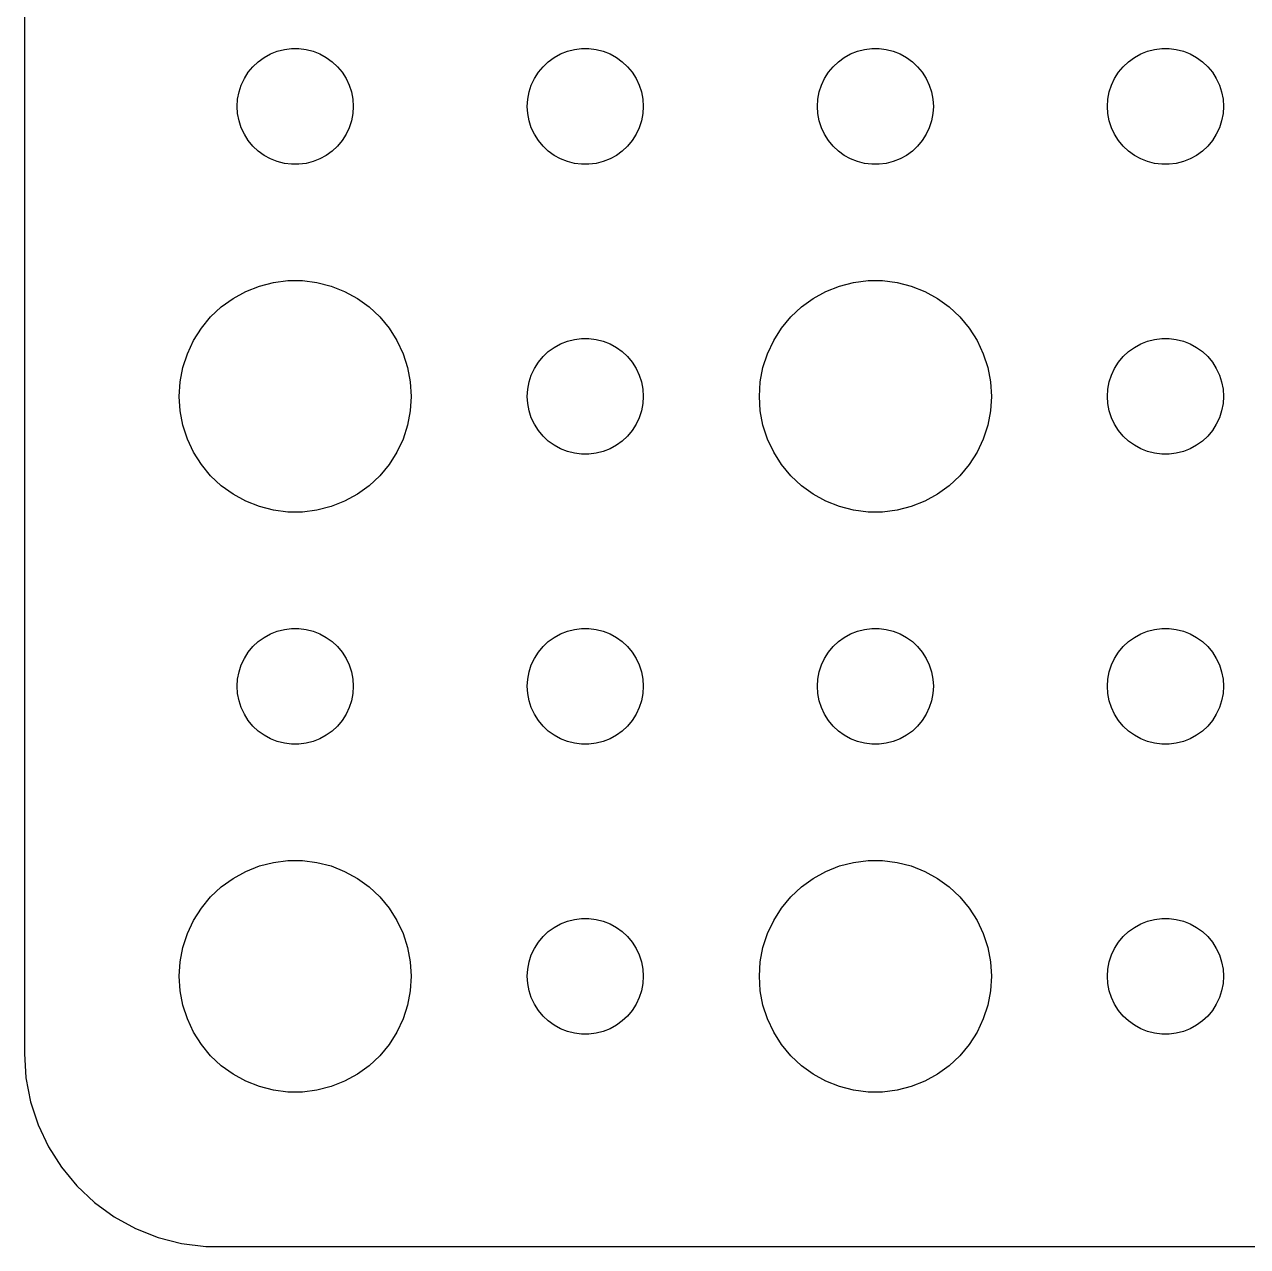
# Model space of a CAD drawing. Header units: metres. Extents: x -127 to 127, y -127 to 127.
# Drawn here: x -127 to -95.38, y -126.99 to -95.38 of the extents above; entities that cross this region are included whole.
import ezdxf

# ---------------------------------------------------------------- set-up
doc = ezdxf.new("R2010")
doc.units = ezdxf.units.M

msp = doc.modelspace()

# ---------------------------------------------------------------- linework, layer by layer
for p, q in [((-127, 122), (-127, -122)), ((-120.639, -96.1428), (-120.464, -96.0734)), ((-120.464, -96.0734), (-120.281, -96.0266)), ((-120.281, -96.0266), (-120.094, -96.003)), ((-120.094, -96.003), (-119.906, -96.003)), ((-119.906, -96.003), (-119.719, -96.0266)), ((-119.719, -96.0266), (-119.536, -96.0734)), ((-119.536, -96.0734), (-119.361, -96.1428)), ((-113.139, -96.1428), (-112.964, -96.0734)), ((-112.964, -96.0734), (-112.781, -96.0266)), ((-112.781, -96.0266), (-112.594, -96.003)), ((-112.594, -96.003), (-112.406, -96.003)), ((-112.406, -96.003), (-112.219, -96.0266)), ((-112.219, -96.0266), (-112.036, -96.0734)), ((-112.036, -96.0734), (-111.861, -96.1428)), ((-105.639, -96.1428), (-105.464, -96.0734)), ((-105.464, -96.0734), (-105.281, -96.0266)), ((-105.281, -96.0266), (-105.094, -96.003)), ((-105.094, -96.003), (-104.906, -96.003)), ((-104.906, -96.003), (-104.719, -96.0266)), ((-104.719, -96.0266), (-104.536, -96.0734)), ((-104.536, -96.0734), (-104.361, -96.1428)), ((-98.1387, -96.1428), (-97.9635, -96.0734)), ((-97.9635, -96.0734), (-97.7811, -96.0266)), ((-97.7811, -96.0266), (-97.5942, -96.003)), ((-97.5942, -96.003), (-97.4058, -96.003)), ((-97.4058, -96.003), (-97.2189, -96.0266)), ((-97.2189, -96.0266), (-97.0365, -96.0734)), ((-97.0365, -96.0734), (-96.8613, -96.1428)), ((-121.093, -96.4732), (-120.956, -96.3442)), ((-120.956, -96.3442), (-120.804, -96.2335)), ((-120.804, -96.2335), (-120.639, -96.1428)), ((-119.361, -96.1428), (-119.196, -96.2335)), ((-119.196, -96.2335), (-119.044, -96.3442)), ((-119.044, -96.3442), (-118.907, -96.4732)), ((-113.593, -96.4732), (-113.456, -96.3442)), ((-113.456, -96.3442), (-113.304, -96.2335)), ((-113.304, -96.2335), (-113.139, -96.1428)), ((-111.861, -96.1428), (-111.696, -96.2335)), ((-111.696, -96.2335), (-111.544, -96.3442)), ((-111.544, -96.3442), (-111.407, -96.4732)), ((-106.093, -96.4732), (-105.956, -96.3442)), ((-105.956, -96.3442), (-105.804, -96.2335)), ((-105.804, -96.2335), (-105.639, -96.1428)), ((-104.361, -96.1428), (-104.196, -96.2335)), ((-104.196, -96.2335), (-104.044, -96.3442)), ((-104.044, -96.3442), (-103.907, -96.4732)), ((-98.5934, -96.4732), (-98.4561, -96.3442)), ((-98.4561, -96.3442), (-98.3037, -96.2335)), ((-98.3037, -96.2335), (-98.1387, -96.1428)), ((-96.8613, -96.1428), (-96.6963, -96.2335)), ((-96.6963, -96.2335), (-96.5439, -96.3442)), ((-96.5439, -96.3442), (-96.4065, -96.4732)), ((-121.314, -96.7774), (-121.214, -96.6183)), ((-121.214, -96.6183), (-121.093, -96.4732)), ((-118.907, -96.4732), (-118.786, -96.6183)), ((-118.786, -96.6183), (-118.686, -96.7774)), ((-113.814, -96.7774), (-113.714, -96.6183)), ((-113.714, -96.6183), (-113.593, -96.4732)), ((-111.407, -96.4732), (-111.286, -96.6183)), ((-111.286, -96.6183), (-111.186, -96.7774)), ((-106.314, -96.7774), (-106.214, -96.6183)), ((-106.214, -96.6183), (-106.093, -96.4732)), ((-103.907, -96.4732), (-103.786, -96.6183)), ((-103.786, -96.6183), (-103.686, -96.7774)), ((-98.8145, -96.7774), (-98.7135, -96.6183)), ((-98.7135, -96.6183), (-98.5934, -96.4732)), ((-96.4065, -96.4732), (-96.2865, -96.6183)), ((-96.2865, -96.6183), (-96.1855, -96.7774)), ((-121.453, -97.127), (-121.395, -96.9478)), ((-121.395, -96.9478), (-121.314, -96.7774)), ((-118.686, -96.7774), (-118.605, -96.9478)), ((-118.605, -96.9478), (-118.547, -97.127)), ((-113.953, -97.127), (-113.895, -96.9478)), ((-113.895, -96.9478), (-113.814, -96.7774)), ((-111.186, -96.7774), (-111.105, -96.9478)), ((-111.105, -96.9478), (-111.047, -97.127)), ((-106.453, -97.127), (-106.395, -96.9478)), ((-106.395, -96.9478), (-106.314, -96.7774)), ((-103.686, -96.7774), (-103.605, -96.9478)), ((-103.605, -96.9478), (-103.547, -97.127)), ((-98.9529, -97.127), (-98.8947, -96.9478)), ((-98.8947, -96.9478), (-98.8145, -96.7774)), ((-96.1855, -96.7774), (-96.1053, -96.9478)), ((-96.1053, -96.9478), (-96.0471, -97.127)), ((-121.5, -97.5), (-121.488, -97.312)), ((-121.488, -97.312), (-121.453, -97.127)), ((-118.547, -97.127), (-118.512, -97.312)), ((-118.512, -97.312), (-118.5, -97.5)), ((-114, -97.5), (-113.988, -97.312)), ((-113.988, -97.312), (-113.953, -97.127)), ((-111.047, -97.127), (-111.012, -97.312)), ((-111.012, -97.312), (-111, -97.5)), ((-106.5, -97.5), (-106.488, -97.312)), ((-106.488, -97.312), (-106.453, -97.127)), ((-103.547, -97.127), (-103.512, -97.312)), ((-103.512, -97.312), (-103.5, -97.5)), ((-99, -97.5), (-98.9882, -97.312)), ((-98.9882, -97.312), (-98.9529, -97.127)), ((-96.0471, -97.127), (-96.0118, -97.312)), ((-96.0118, -97.312), (-96, -97.5)), ((-121.488, -97.688), (-121.5, -97.5)), ((-121.453, -97.873), (-121.488, -97.688)), ((-118.512, -97.688), (-118.547, -97.873)), ((-118.5, -97.5), (-118.512, -97.688)), ((-113.988, -97.688), (-114, -97.5)), ((-113.953, -97.873), (-113.988, -97.688)), ((-111.012, -97.688), (-111.047, -97.873)), ((-111, -97.5), (-111.012, -97.688)), ((-106.488, -97.688), (-106.5, -97.5)), ((-106.453, -97.873), (-106.488, -97.688)), ((-103.512, -97.688), (-103.547, -97.873)), ((-103.5, -97.5), (-103.512, -97.688)), ((-98.9882, -97.688), (-99, -97.5)), ((-98.9529, -97.873), (-98.9882, -97.688)), ((-96.0118, -97.688), (-96.0471, -97.873)), ((-96, -97.5), (-96.0118, -97.688)), ((-121.395, -98.0522), (-121.453, -97.873)), ((-118.547, -97.873), (-118.605, -98.0522)), ((-113.895, -98.0522), (-113.953, -97.873)), ((-111.047, -97.873), (-111.105, -98.0522)), ((-106.395, -98.0522), (-106.453, -97.873)), ((-103.547, -97.873), (-103.605, -98.0522)), ((-98.8947, -98.0522), (-98.9529, -97.873)), ((-96.0471, -97.873), (-96.1053, -98.0522)), ((-121.314, -98.2226), (-121.395, -98.0522)), ((-121.214, -98.3817), (-121.314, -98.2226)), ((-118.686, -98.2226), (-118.786, -98.3817)), ((-118.605, -98.0522), (-118.686, -98.2226)), ((-113.814, -98.2226), (-113.895, -98.0522)), ((-113.714, -98.3817), (-113.814, -98.2226)), ((-111.186, -98.2226), (-111.286, -98.3817)), ((-111.105, -98.0522), (-111.186, -98.2226)), ((-106.314, -98.2226), (-106.395, -98.0522)), ((-106.214, -98.3817), (-106.314, -98.2226)), ((-103.686, -98.2226), (-103.786, -98.3817)), ((-103.605, -98.0522), (-103.686, -98.2226)), ((-98.8145, -98.2226), (-98.8947, -98.0522)), ((-98.7135, -98.3817), (-98.8145, -98.2226)), ((-96.1855, -98.2226), (-96.2865, -98.3817)), ((-96.1053, -98.0522), (-96.1855, -98.2226)), ((-121.093, -98.5268), (-121.214, -98.3817)), ((-120.956, -98.6558), (-121.093, -98.5268)), ((-120.804, -98.7665), (-120.956, -98.6558)), ((-119.044, -98.6558), (-119.196, -98.7665)), ((-118.907, -98.5268), (-119.044, -98.6558)), ((-118.786, -98.3817), (-118.907, -98.5268)), ((-113.593, -98.5268), (-113.714, -98.3817)), ((-113.456, -98.6558), (-113.593, -98.5268)), ((-113.304, -98.7665), (-113.456, -98.6558)), ((-111.544, -98.6558), (-111.696, -98.7665)), ((-111.407, -98.5268), (-111.544, -98.6558)), ((-111.286, -98.3817), (-111.407, -98.5268)), ((-106.093, -98.5268), (-106.214, -98.3817)), ((-105.956, -98.6558), (-106.093, -98.5268)), ((-105.804, -98.7665), (-105.956, -98.6558)), ((-104.044, -98.6558), (-104.196, -98.7665)), ((-103.907, -98.5268), (-104.044, -98.6558)), ((-103.786, -98.3817), (-103.907, -98.5268)), ((-98.5934, -98.5268), (-98.7135, -98.3817)), ((-98.4561, -98.6558), (-98.5934, -98.5268)), ((-98.3037, -98.7665), (-98.4561, -98.6558)), ((-96.5439, -98.6558), (-96.6963, -98.7665)), ((-96.4065, -98.5268), (-96.5439, -98.6558)), ((-96.2865, -98.3817), (-96.4065, -98.5268)), ((-120.639, -98.8572), (-120.804, -98.7665)), ((-120.464, -98.9266), (-120.639, -98.8572)), ((-120.281, -98.9734), (-120.464, -98.9266)), ((-120.094, -98.997), (-120.281, -98.9734)), ((-119.719, -98.9734), (-119.906, -98.997)), ((-119.536, -98.9266), (-119.719, -98.9734)), ((-119.361, -98.8572), (-119.536, -98.9266)), ((-119.196, -98.7665), (-119.361, -98.8572)), ((-113.139, -98.8572), (-113.304, -98.7665)), ((-112.964, -98.9266), (-113.139, -98.8572)), ((-112.781, -98.9734), (-112.964, -98.9266)), ((-112.594, -98.997), (-112.781, -98.9734)), ((-112.219, -98.9734), (-112.406, -98.997)), ((-112.036, -98.9266), (-112.219, -98.9734)), ((-111.861, -98.8572), (-112.036, -98.9266)), ((-111.696, -98.7665), (-111.861, -98.8572)), ((-105.639, -98.8572), (-105.804, -98.7665)), ((-105.464, -98.9266), (-105.639, -98.8572)), ((-105.281, -98.9734), (-105.464, -98.9266)), ((-105.094, -98.997), (-105.281, -98.9734)), ((-104.719, -98.9734), (-104.906, -98.997)), ((-104.536, -98.9266), (-104.719, -98.9734)), ((-104.361, -98.8572), (-104.536, -98.9266)), ((-104.196, -98.7665), (-104.361, -98.8572)), ((-98.1387, -98.8572), (-98.3037, -98.7665)), ((-97.9635, -98.9266), (-98.1387, -98.8572)), ((-97.7811, -98.9734), (-97.9635, -98.9266)), ((-97.5942, -98.997), (-97.7811, -98.9734)), ((-97.2189, -98.9734), (-97.4058, -98.997)), ((-97.0365, -98.9266), (-97.2189, -98.9734)), ((-96.8613, -98.8572), (-97.0365, -98.9266)), ((-96.6963, -98.7665), (-96.8613, -98.8572)), ((-119.906, -98.997), (-120.094, -98.997)), ((-112.406, -98.997), (-112.594, -98.997)), ((-104.906, -98.997), (-105.094, -98.997)), ((-97.4058, -98.997), (-97.5942, -98.997)), ((-120.927, -102.147), (-120.562, -102.053)), ((-120.562, -102.053), (-120.188, -102.006)), ((-120.188, -102.006), (-119.812, -102.006)), ((-119.812, -102.006), (-119.438, -102.053)), ((-119.438, -102.053), (-119.073, -102.147)), ((-105.927, -102.147), (-105.562, -102.053)), ((-105.562, -102.053), (-105.188, -102.006)), ((-105.188, -102.006), (-104.812, -102.006)), ((-104.812, -102.006), (-104.438, -102.053)), ((-104.438, -102.053), (-104.073, -102.147)), ((-121.607, -102.467), (-121.277, -102.286)), ((-121.277, -102.286), (-120.927, -102.147)), ((-119.073, -102.147), (-118.723, -102.286)), ((-118.723, -102.286), (-118.393, -102.467)), ((-106.607, -102.467), (-106.277, -102.286)), ((-106.277, -102.286), (-105.927, -102.147)), ((-104.073, -102.147), (-103.723, -102.286)), ((-103.723, -102.286), (-103.393, -102.467)), ((-122.187, -102.946), (-121.912, -102.688)), ((-121.912, -102.688), (-121.607, -102.467)), ((-118.393, -102.467), (-118.088, -102.688)), ((-118.088, -102.688), (-117.813, -102.946)), ((-107.187, -102.946), (-106.912, -102.688)), ((-106.912, -102.688), (-106.607, -102.467)), ((-103.393, -102.467), (-103.088, -102.688)), ((-103.088, -102.688), (-102.813, -102.946)), ((-122.427, -103.237), (-122.187, -102.946)), ((-117.813, -102.946), (-117.573, -103.237)), ((-107.427, -103.237), (-107.187, -102.946)), ((-102.813, -102.946), (-102.573, -103.237)), ((-122.629, -103.555), (-122.427, -103.237)), ((-117.573, -103.237), (-117.371, -103.555)), ((-107.629, -103.555), (-107.427, -103.237)), ((-102.573, -103.237), (-102.371, -103.555)), ((-122.789, -103.896), (-122.629, -103.555)), ((-117.371, -103.555), (-117.211, -103.896)), ((-113.304, -103.734), (-113.139, -103.643)), ((-113.139, -103.643), (-112.964, -103.573)), ((-112.964, -103.573), (-112.781, -103.527)), ((-112.781, -103.527), (-112.594, -103.503)), ((-112.594, -103.503), (-112.406, -103.503)), ((-112.406, -103.503), (-112.219, -103.527)), ((-112.219, -103.527), (-112.036, -103.573)), ((-112.036, -103.573), (-111.861, -103.643)), ((-111.861, -103.643), (-111.696, -103.734)), ((-107.789, -103.896), (-107.629, -103.555)), ((-102.371, -103.555), (-102.211, -103.896)), ((-98.3037, -103.734), (-98.1387, -103.643)), ((-98.1387, -103.643), (-97.9635, -103.573)), ((-97.9635, -103.573), (-97.7811, -103.527)), ((-97.7811, -103.527), (-97.5942, -103.503)), ((-97.5942, -103.503), (-97.4058, -103.503)), ((-97.4058, -103.503), (-97.2189, -103.527)), ((-97.2189, -103.527), (-97.0365, -103.573)), ((-97.0365, -103.573), (-96.8613, -103.643)), ((-96.8613, -103.643), (-96.6963, -103.734)), ((-122.906, -104.254), (-122.789, -103.896)), ((-117.211, -103.896), (-117.094, -104.254)), ((-113.714, -104.118), (-113.593, -103.973)), ((-113.593, -103.973), (-113.456, -103.844)), ((-113.456, -103.844), (-113.304, -103.734)), ((-111.696, -103.734), (-111.544, -103.844)), ((-111.544, -103.844), (-111.407, -103.973)), ((-111.407, -103.973), (-111.286, -104.118)), ((-107.906, -104.254), (-107.789, -103.896)), ((-102.211, -103.896), (-102.094, -104.254)), ((-98.7135, -104.118), (-98.5934, -103.973)), ((-98.5934, -103.973), (-98.4561, -103.844)), ((-98.4561, -103.844), (-98.3037, -103.734)), ((-96.6963, -103.734), (-96.5439, -103.844)), ((-96.5439, -103.844), (-96.4065, -103.973)), ((-96.4065, -103.973), (-96.2865, -104.118)), ((-122.976, -104.624), (-122.906, -104.254)), ((-117.094, -104.254), (-117.024, -104.624)), ((-113.895, -104.448), (-113.814, -104.277)), ((-113.814, -104.277), (-113.714, -104.118)), ((-111.286, -104.118), (-111.186, -104.277)), ((-111.186, -104.277), (-111.105, -104.448)), ((-107.976, -104.624), (-107.906, -104.254)), ((-102.094, -104.254), (-102.024, -104.624)), ((-98.8947, -104.448), (-98.8145, -104.277)), ((-98.8145, -104.277), (-98.7135, -104.118)), ((-96.2865, -104.118), (-96.1855, -104.277)), ((-96.1855, -104.277), (-96.1053, -104.448)), ((-123, -105), (-122.976, -104.624)), ((-117.024, -104.624), (-117, -105)), ((-113.988, -104.812), (-113.953, -104.627)), ((-113.953, -104.627), (-113.895, -104.448)), ((-111.105, -104.448), (-111.047, -104.627)), ((-111.047, -104.627), (-111.012, -104.812)), ((-108, -105), (-107.976, -104.624)), ((-102.024, -104.624), (-102, -105)), ((-98.9882, -104.812), (-98.9529, -104.627)), ((-98.9529, -104.627), (-98.8947, -104.448)), ((-96.1053, -104.448), (-96.0471, -104.627)), ((-96.0471, -104.627), (-96.0118, -104.812)), ((-114, -105), (-113.988, -104.812)), ((-111.012, -104.812), (-111, -105)), ((-99, -105), (-98.9882, -104.812)), ((-96.0118, -104.812), (-96, -105)), ((-122.976, -105.376), (-123, -105)), ((-117, -105), (-117.024, -105.376)), ((-113.988, -105.188), (-114, -105)), ((-113.953, -105.373), (-113.988, -105.188)), ((-111.012, -105.188), (-111.047, -105.373)), ((-111, -105), (-111.012, -105.188)), ((-107.976, -105.376), (-108, -105)), ((-102, -105), (-102.024, -105.376)), ((-98.9882, -105.188), (-99, -105)), ((-98.9529, -105.373), (-98.9882, -105.188)), ((-96.0118, -105.188), (-96.0471, -105.373)), ((-96, -105), (-96.0118, -105.188)), ((-122.906, -105.746), (-122.976, -105.376)), ((-117.024, -105.376), (-117.094, -105.746)), ((-113.895, -105.552), (-113.953, -105.373)), ((-113.814, -105.723), (-113.895, -105.552)), ((-111.105, -105.552), (-111.186, -105.723)), ((-111.047, -105.373), (-111.105, -105.552)), ((-107.906, -105.746), (-107.976, -105.376)), ((-102.024, -105.376), (-102.094, -105.746)), ((-98.8947, -105.552), (-98.9529, -105.373)), ((-98.8145, -105.723), (-98.8947, -105.552)), ((-96.1053, -105.552), (-96.1855, -105.723)), ((-96.0471, -105.373), (-96.1053, -105.552)), ((-122.789, -106.104), (-122.906, -105.746)), ((-117.094, -105.746), (-117.211, -106.104)), ((-113.714, -105.882), (-113.814, -105.723)), ((-113.593, -106.027), (-113.714, -105.882)), ((-111.286, -105.882), (-111.407, -106.027)), ((-111.186, -105.723), (-111.286, -105.882)), ((-107.789, -106.104), (-107.906, -105.746)), ((-102.094, -105.746), (-102.211, -106.104)), ((-98.7135, -105.882), (-98.8145, -105.723)), ((-98.5934, -106.027), (-98.7135, -105.882)), ((-96.2865, -105.882), (-96.4065, -106.027)), ((-96.1855, -105.723), (-96.2865, -105.882)), ((-122.629, -106.445), (-122.789, -106.104)), ((-117.211, -106.104), (-117.371, -106.445)), ((-113.456, -106.156), (-113.593, -106.027)), ((-113.304, -106.266), (-113.456, -106.156)), ((-111.544, -106.156), (-111.696, -106.266)), ((-111.407, -106.027), (-111.544, -106.156)), ((-107.629, -106.445), (-107.789, -106.104)), ((-102.211, -106.104), (-102.371, -106.445)), ((-98.4561, -106.156), (-98.5934, -106.027)), ((-98.3037, -106.266), (-98.4561, -106.156)), ((-96.5439, -106.156), (-96.6963, -106.266)), ((-96.4065, -106.027), (-96.5439, -106.156)), ((-122.427, -106.763), (-122.629, -106.445)), ((-117.371, -106.445), (-117.573, -106.763)), ((-113.139, -106.357), (-113.304, -106.266)), ((-112.964, -106.427), (-113.139, -106.357)), ((-112.781, -106.473), (-112.964, -106.427)), ((-112.594, -106.497), (-112.781, -106.473)), ((-112.406, -106.497), (-112.594, -106.497)), ((-112.219, -106.473), (-112.406, -106.497)), ((-112.036, -106.427), (-112.219, -106.473)), ((-111.861, -106.357), (-112.036, -106.427)), ((-111.696, -106.266), (-111.861, -106.357)), ((-107.427, -106.763), (-107.629, -106.445)), ((-102.371, -106.445), (-102.573, -106.763)), ((-98.1387, -106.357), (-98.3037, -106.266)), ((-97.9635, -106.427), (-98.1387, -106.357)), ((-97.7811, -106.473), (-97.9635, -106.427)), ((-97.5942, -106.497), (-97.7811, -106.473)), ((-97.4058, -106.497), (-97.5942, -106.497)), ((-97.2189, -106.473), (-97.4058, -106.497)), ((-97.0365, -106.427), (-97.2189, -106.473)), ((-96.8613, -106.357), (-97.0365, -106.427)), ((-96.6963, -106.266), (-96.8613, -106.357)), ((-122.187, -107.054), (-122.427, -106.763)), ((-117.573, -106.763), (-117.813, -107.054)), ((-107.187, -107.054), (-107.427, -106.763)), ((-102.573, -106.763), (-102.813, -107.054)), ((-121.912, -107.312), (-122.187, -107.054)), ((-117.813, -107.054), (-118.088, -107.312)), ((-106.912, -107.312), (-107.187, -107.054)), ((-102.813, -107.054), (-103.088, -107.312)), ((-121.607, -107.533), (-121.912, -107.312)), ((-118.088, -107.312), (-118.393, -107.533)), ((-106.607, -107.533), (-106.912, -107.312)), ((-103.088, -107.312), (-103.393, -107.533)), ((-121.277, -107.714), (-121.607, -107.533)), ((-120.927, -107.853), (-121.277, -107.714)), ((-118.723, -107.714), (-119.073, -107.853)), ((-118.393, -107.533), (-118.723, -107.714)), ((-106.277, -107.714), (-106.607, -107.533)), ((-105.927, -107.853), (-106.277, -107.714)), ((-103.723, -107.714), (-104.073, -107.853)), ((-103.393, -107.533), (-103.723, -107.714)), ((-120.562, -107.947), (-120.927, -107.853)), ((-120.188, -107.994), (-120.562, -107.947)), ((-119.812, -107.994), (-120.188, -107.994)), ((-119.438, -107.947), (-119.812, -107.994)), ((-119.073, -107.853), (-119.438, -107.947)), ((-105.562, -107.947), (-105.927, -107.853)), ((-105.188, -107.994), (-105.562, -107.947)), ((-104.812, -107.994), (-105.188, -107.994)), ((-104.438, -107.947), (-104.812, -107.994)), ((-104.073, -107.853), (-104.438, -107.947)), ((-120.956, -111.344), (-120.804, -111.234)), ((-120.804, -111.234), (-120.639, -111.143)), ((-120.639, -111.143), (-120.464, -111.073)), ((-120.464, -111.073), (-120.281, -111.027)), ((-120.281, -111.027), (-120.094, -111.003)), ((-120.094, -111.003), (-119.906, -111.003)), ((-119.906, -111.003), (-119.719, -111.027)), ((-119.719, -111.027), (-119.536, -111.073)), ((-119.536, -111.073), (-119.361, -111.143)), ((-119.361, -111.143), (-119.196, -111.234)), ((-119.196, -111.234), (-119.044, -111.344)), ((-113.456, -111.344), (-113.304, -111.234)), ((-113.304, -111.234), (-113.139, -111.143)), ((-113.139, -111.143), (-112.964, -111.073)), ((-112.964, -111.073), (-112.781, -111.027)), ((-112.781, -111.027), (-112.594, -111.003)), ((-112.594, -111.003), (-112.406, -111.003)), ((-112.406, -111.003), (-112.219, -111.027)), ((-112.219, -111.027), (-112.036, -111.073)), ((-112.036, -111.073), (-111.861, -111.143)), ((-111.861, -111.143), (-111.696, -111.234)), ((-111.696, -111.234), (-111.544, -111.344)), ((-105.956, -111.344), (-105.804, -111.234)), ((-105.804, -111.234), (-105.639, -111.143)), ((-105.639, -111.143), (-105.464, -111.073)), ((-105.464, -111.073), (-105.281, -111.027)), ((-105.281, -111.027), (-105.094, -111.003)), ((-105.094, -111.003), (-104.906, -111.003)), ((-104.906, -111.003), (-104.719, -111.027)), ((-104.719, -111.027), (-104.536, -111.073)), ((-104.536, -111.073), (-104.361, -111.143)), ((-104.361, -111.143), (-104.196, -111.234)), ((-104.196, -111.234), (-104.044, -111.344)), ((-98.4561, -111.344), (-98.3037, -111.234)), ((-98.3037, -111.234), (-98.1387, -111.143)), ((-98.1387, -111.143), (-97.9635, -111.073)), ((-97.9635, -111.073), (-97.7811, -111.027)), ((-97.7811, -111.027), (-97.5942, -111.003)), ((-97.5942, -111.003), (-97.4058, -111.003)), ((-97.4058, -111.003), (-97.2189, -111.027)), ((-97.2189, -111.027), (-97.0365, -111.073)), ((-97.0365, -111.073), (-96.8613, -111.143)), ((-96.8613, -111.143), (-96.6963, -111.234)), ((-96.6963, -111.234), (-96.5439, -111.344)), ((-121.314, -111.777), (-121.214, -111.618)), ((-121.214, -111.618), (-121.093, -111.473)), ((-121.093, -111.473), (-120.956, -111.344)), ((-119.044, -111.344), (-118.907, -111.473)), ((-118.907, -111.473), (-118.786, -111.618)), ((-118.786, -111.618), (-118.686, -111.777)), ((-113.814, -111.777), (-113.714, -111.618)), ((-113.714, -111.618), (-113.593, -111.473)), ((-113.593, -111.473), (-113.456, -111.344)), ((-111.544, -111.344), (-111.407, -111.473)), ((-111.407, -111.473), (-111.286, -111.618)), ((-111.286, -111.618), (-111.186, -111.777)), ((-106.314, -111.777), (-106.214, -111.618)), ((-106.214, -111.618), (-106.093, -111.473)), ((-106.093, -111.473), (-105.956, -111.344)), ((-104.044, -111.344), (-103.907, -111.473)), ((-103.907, -111.473), (-103.786, -111.618)), ((-103.786, -111.618), (-103.686, -111.777)), ((-98.8145, -111.777), (-98.7135, -111.618)), ((-98.7135, -111.618), (-98.5934, -111.473)), ((-98.5934, -111.473), (-98.4561, -111.344)), ((-96.5439, -111.344), (-96.4065, -111.473)), ((-96.4065, -111.473), (-96.2865, -111.618)), ((-96.2865, -111.618), (-96.1855, -111.777)), ((-121.395, -111.948), (-121.314, -111.777)), ((-118.686, -111.777), (-118.605, -111.948)), ((-113.895, -111.948), (-113.814, -111.777)), ((-111.186, -111.777), (-111.105, -111.948)), ((-106.395, -111.948), (-106.314, -111.777)), ((-103.686, -111.777), (-103.605, -111.948)), ((-98.8947, -111.948), (-98.8145, -111.777)), ((-96.1855, -111.777), (-96.1053, -111.948)), ((-121.488, -112.312), (-121.453, -112.127)), ((-121.453, -112.127), (-121.395, -111.948)), ((-118.605, -111.948), (-118.547, -112.127)), ((-118.547, -112.127), (-118.512, -112.312)), ((-113.988, -112.312), (-113.953, -112.127)), ((-113.953, -112.127), (-113.895, -111.948)), ((-111.105, -111.948), (-111.047, -112.127)), ((-111.047, -112.127), (-111.012, -112.312)), ((-106.488, -112.312), (-106.453, -112.127)), ((-106.453, -112.127), (-106.395, -111.948)), ((-103.605, -111.948), (-103.547, -112.127)), ((-103.547, -112.127), (-103.512, -112.312)), ((-98.9882, -112.312), (-98.9529, -112.127)), ((-98.9529, -112.127), (-98.8947, -111.948)), ((-96.1053, -111.948), (-96.0471, -112.127)), ((-96.0471, -112.127), (-96.0118, -112.312)), ((-121.5, -112.5), (-121.488, -112.312)), ((-121.488, -112.688), (-121.5, -112.5)), ((-118.512, -112.312), (-118.5, -112.5)), ((-118.5, -112.5), (-118.512, -112.688)), ((-114, -112.5), (-113.988, -112.312)), ((-113.988, -112.688), (-114, -112.5)), ((-111.012, -112.312), (-111, -112.5)), ((-111, -112.5), (-111.012, -112.688)), ((-106.5, -112.5), (-106.488, -112.312)), ((-106.488, -112.688), (-106.5, -112.5)), ((-103.512, -112.312), (-103.5, -112.5)), ((-103.5, -112.5), (-103.512, -112.688)), ((-99, -112.5), (-98.9882, -112.312)), ((-98.9882, -112.688), (-99, -112.5)), ((-96.0118, -112.312), (-96, -112.5)), ((-96, -112.5), (-96.0118, -112.688)), ((-121.453, -112.873), (-121.488, -112.688)), ((-121.395, -113.052), (-121.453, -112.873)), ((-118.547, -112.873), (-118.605, -113.052)), ((-118.512, -112.688), (-118.547, -112.873)), ((-113.953, -112.873), (-113.988, -112.688)), ((-113.895, -113.052), (-113.953, -112.873)), ((-111.047, -112.873), (-111.105, -113.052)), ((-111.012, -112.688), (-111.047, -112.873)), ((-106.453, -112.873), (-106.488, -112.688)), ((-106.395, -113.052), (-106.453, -112.873)), ((-103.547, -112.873), (-103.605, -113.052)), ((-103.512, -112.688), (-103.547, -112.873)), ((-98.9529, -112.873), (-98.9882, -112.688)), ((-98.8947, -113.052), (-98.9529, -112.873)), ((-96.0471, -112.873), (-96.1053, -113.052)), ((-96.0118, -112.688), (-96.0471, -112.873)), ((-121.314, -113.223), (-121.395, -113.052)), ((-118.605, -113.052), (-118.686, -113.223)), ((-113.814, -113.223), (-113.895, -113.052)), ((-111.105, -113.052), (-111.186, -113.223)), ((-106.314, -113.223), (-106.395, -113.052)), ((-103.605, -113.052), (-103.686, -113.223)), ((-98.8145, -113.223), (-98.8947, -113.052)), ((-96.1053, -113.052), (-96.1855, -113.223)), ((-121.214, -113.382), (-121.314, -113.223)), ((-121.093, -113.527), (-121.214, -113.382)), ((-118.786, -113.382), (-118.907, -113.527)), ((-118.686, -113.223), (-118.786, -113.382)), ((-113.714, -113.382), (-113.814, -113.223)), ((-113.593, -113.527), (-113.714, -113.382)), ((-111.286, -113.382), (-111.407, -113.527)), ((-111.186, -113.223), (-111.286, -113.382)), ((-106.214, -113.382), (-106.314, -113.223)), ((-106.093, -113.527), (-106.214, -113.382)), ((-103.786, -113.382), (-103.907, -113.527)), ((-103.686, -113.223), (-103.786, -113.382)), ((-98.7135, -113.382), (-98.8145, -113.223)), ((-98.5934, -113.527), (-98.7135, -113.382)), ((-96.2865, -113.382), (-96.4065, -113.527)), ((-96.1855, -113.223), (-96.2865, -113.382)), ((-120.956, -113.656), (-121.093, -113.527)), ((-120.804, -113.766), (-120.956, -113.656)), ((-120.639, -113.857), (-120.804, -113.766)), ((-119.196, -113.766), (-119.361, -113.857)), ((-119.044, -113.656), (-119.196, -113.766)), ((-118.907, -113.527), (-119.044, -113.656)), ((-113.456, -113.656), (-113.593, -113.527)), ((-113.304, -113.766), (-113.456, -113.656)), ((-113.139, -113.857), (-113.304, -113.766)), ((-111.696, -113.766), (-111.861, -113.857)), ((-111.544, -113.656), (-111.696, -113.766)), ((-111.407, -113.527), (-111.544, -113.656)), ((-105.956, -113.656), (-106.093, -113.527)), ((-105.804, -113.766), (-105.956, -113.656)), ((-105.639, -113.857), (-105.804, -113.766)), ((-104.196, -113.766), (-104.361, -113.857)), ((-104.044, -113.656), (-104.196, -113.766)), ((-103.907, -113.527), (-104.044, -113.656)), ((-98.4561, -113.656), (-98.5934, -113.527)), ((-98.3037, -113.766), (-98.4561, -113.656)), ((-98.1387, -113.857), (-98.3037, -113.766)), ((-96.6963, -113.766), (-96.8613, -113.857)), ((-96.5439, -113.656), (-96.6963, -113.766)), ((-96.4065, -113.527), (-96.5439, -113.656)), ((-120.464, -113.927), (-120.639, -113.857)), ((-120.281, -113.973), (-120.464, -113.927)), ((-120.094, -113.997), (-120.281, -113.973)), ((-119.906, -113.997), (-120.094, -113.997)), ((-119.719, -113.973), (-119.906, -113.997)), ((-119.536, -113.927), (-119.719, -113.973)), ((-119.361, -113.857), (-119.536, -113.927)), ((-112.964, -113.927), (-113.139, -113.857)), ((-112.781, -113.973), (-112.964, -113.927)), ((-112.594, -113.997), (-112.781, -113.973)), ((-112.406, -113.997), (-112.594, -113.997)), ((-112.219, -113.973), (-112.406, -113.997)), ((-112.036, -113.927), (-112.219, -113.973)), ((-111.861, -113.857), (-112.036, -113.927)), ((-105.464, -113.927), (-105.639, -113.857)), ((-105.281, -113.973), (-105.464, -113.927)), ((-105.094, -113.997), (-105.281, -113.973)), ((-104.906, -113.997), (-105.094, -113.997)), ((-104.719, -113.973), (-104.906, -113.997)), ((-104.536, -113.927), (-104.719, -113.973)), ((-104.361, -113.857), (-104.536, -113.927)), ((-97.9635, -113.927), (-98.1387, -113.857)), ((-97.7811, -113.973), (-97.9635, -113.927)), ((-97.5942, -113.997), (-97.7811, -113.973)), ((-97.4058, -113.997), (-97.5942, -113.997)), ((-97.2189, -113.973), (-97.4058, -113.997)), ((-97.0365, -113.927), (-97.2189, -113.973)), ((-96.8613, -113.857), (-97.0365, -113.927)), ((-121.607, -117.467), (-121.277, -117.286)), ((-121.277, -117.286), (-120.927, -117.147)), ((-120.927, -117.147), (-120.562, -117.053)), ((-120.562, -117.053), (-120.188, -117.006)), ((-120.188, -117.006), (-119.812, -117.006)), ((-119.812, -117.006), (-119.438, -117.053)), ((-119.438, -117.053), (-119.073, -117.147)), ((-119.073, -117.147), (-118.723, -117.286)), ((-118.723, -117.286), (-118.393, -117.467)), ((-106.607, -117.467), (-106.277, -117.286)), ((-106.277, -117.286), (-105.927, -117.147)), ((-105.927, -117.147), (-105.562, -117.053)), ((-105.562, -117.053), (-105.188, -117.006)), ((-105.188, -117.006), (-104.812, -117.006)), ((-104.812, -117.006), (-104.438, -117.053)), ((-104.438, -117.053), (-104.073, -117.147)), ((-104.073, -117.147), (-103.723, -117.286)), ((-103.723, -117.286), (-103.393, -117.467)), ((-121.912, -117.688), (-121.607, -117.467)), ((-118.393, -117.467), (-118.088, -117.688)), ((-106.912, -117.688), (-106.607, -117.467)), ((-103.393, -117.467), (-103.088, -117.688)), ((-122.427, -118.237), (-122.187, -117.946)), ((-122.187, -117.946), (-121.912, -117.688)), ((-118.088, -117.688), (-117.813, -117.946)), ((-117.813, -117.946), (-117.573, -118.237)), ((-107.427, -118.237), (-107.187, -117.946)), ((-107.187, -117.946), (-106.912, -117.688)), ((-103.088, -117.688), (-102.813, -117.946)), ((-102.813, -117.946), (-102.573, -118.237)), ((-122.629, -118.555), (-122.427, -118.237)), ((-117.573, -118.237), (-117.371, -118.555)), ((-107.629, -118.555), (-107.427, -118.237)), ((-102.573, -118.237), (-102.371, -118.555)), ((-122.789, -118.896), (-122.629, -118.555)), ((-117.371, -118.555), (-117.211, -118.896)), ((-113.139, -118.643), (-112.964, -118.573)), ((-112.964, -118.573), (-112.781, -118.527)), ((-112.781, -118.527), (-112.594, -118.503)), ((-112.594, -118.503), (-112.406, -118.503)), ((-112.406, -118.503), (-112.219, -118.527)), ((-112.219, -118.527), (-112.036, -118.573)), ((-112.036, -118.573), (-111.861, -118.643)), ((-107.789, -118.896), (-107.629, -118.555)), ((-102.371, -118.555), (-102.211, -118.896)), ((-98.1387, -118.643), (-97.9635, -118.573)), ((-97.9635, -118.573), (-97.7811, -118.527)), ((-97.7811, -118.527), (-97.5942, -118.503)), ((-97.5942, -118.503), (-97.4058, -118.503)), ((-97.4058, -118.503), (-97.2189, -118.527)), ((-97.2189, -118.527), (-97.0365, -118.573)), ((-97.0365, -118.573), (-96.8613, -118.643)), ((-122.906, -119.254), (-122.789, -118.896)), ((-117.211, -118.896), (-117.094, -119.254)), ((-113.593, -118.973), (-113.456, -118.844)), ((-113.456, -118.844), (-113.304, -118.734)), ((-113.304, -118.734), (-113.139, -118.643)), ((-111.861, -118.643), (-111.696, -118.734)), ((-111.696, -118.734), (-111.544, -118.844)), ((-111.544, -118.844), (-111.407, -118.973)), ((-107.906, -119.254), (-107.789, -118.896)), ((-102.211, -118.896), (-102.094, -119.254)), ((-98.5934, -118.973), (-98.4561, -118.844)), ((-98.4561, -118.844), (-98.3037, -118.734)), ((-98.3037, -118.734), (-98.1387, -118.643)), ((-96.8613, -118.643), (-96.6963, -118.734)), ((-96.6963, -118.734), (-96.5439, -118.844)), ((-96.5439, -118.844), (-96.4065, -118.973)), ((-113.814, -119.277), (-113.714, -119.118)), ((-113.714, -119.118), (-113.593, -118.973)), ((-111.407, -118.973), (-111.286, -119.118)), ((-111.286, -119.118), (-111.186, -119.277)), ((-98.8145, -119.277), (-98.7135, -119.118)), ((-98.7135, -119.118), (-98.5934, -118.973)), ((-96.4065, -118.973), (-96.2865, -119.118)), ((-96.2865, -119.118), (-96.1855, -119.277)), ((-122.976, -119.624), (-122.906, -119.254)), ((-117.094, -119.254), (-117.024, -119.624)), ((-113.953, -119.627), (-113.895, -119.448)), ((-113.895, -119.448), (-113.814, -119.277)), ((-111.186, -119.277), (-111.105, -119.448)), ((-111.105, -119.448), (-111.047, -119.627)), ((-107.976, -119.624), (-107.906, -119.254)), ((-102.094, -119.254), (-102.024, -119.624)), ((-98.9529, -119.627), (-98.8947, -119.448)), ((-98.8947, -119.448), (-98.8145, -119.277)), ((-96.1855, -119.277), (-96.1053, -119.448)), ((-96.1053, -119.448), (-96.0471, -119.627)), ((-123, -120), (-122.976, -119.624)), ((-117.024, -119.624), (-117, -120)), ((-114, -120), (-113.988, -119.812)), ((-113.988, -119.812), (-113.953, -119.627)), ((-111.047, -119.627), (-111.012, -119.812)), ((-111.012, -119.812), (-111, -120)), ((-108, -120), (-107.976, -119.624)), ((-102.024, -119.624), (-102, -120)), ((-99, -120), (-98.9882, -119.812)), ((-98.9882, -119.812), (-98.9529, -119.627)), ((-96.0471, -119.627), (-96.0118, -119.812)), ((-96.0118, -119.812), (-96, -120)), ((-122.976, -120.376), (-123, -120)), ((-117, -120), (-117.024, -120.376)), ((-113.988, -120.188), (-114, -120)), ((-111, -120), (-111.012, -120.188)), ((-107.976, -120.376), (-108, -120)), ((-102, -120), (-102.024, -120.376)), ((-98.9882, -120.188), (-99, -120)), ((-96, -120), (-96.0118, -120.188)), ((-122.906, -120.746), (-122.976, -120.376)), ((-117.024, -120.376), (-117.094, -120.746)), ((-113.953, -120.373), (-113.988, -120.188)), ((-113.895, -120.552), (-113.953, -120.373)), ((-111.047, -120.373), (-111.105, -120.552)), ((-111.012, -120.188), (-111.047, -120.373)), ((-107.906, -120.746), (-107.976, -120.376)), ((-102.024, -120.376), (-102.094, -120.746)), ((-98.9529, -120.373), (-98.9882, -120.188)), ((-98.8947, -120.552), (-98.9529, -120.373)), ((-96.0471, -120.373), (-96.1053, -120.552)), ((-96.0118, -120.188), (-96.0471, -120.373)), ((-122.789, -121.104), (-122.906, -120.746)), ((-117.094, -120.746), (-117.211, -121.104)), ((-113.814, -120.723), (-113.895, -120.552)), ((-113.714, -120.882), (-113.814, -120.723)), ((-111.186, -120.723), (-111.286, -120.882)), ((-111.105, -120.552), (-111.186, -120.723)), ((-107.789, -121.104), (-107.906, -120.746)), ((-102.094, -120.746), (-102.211, -121.104)), ((-98.8145, -120.723), (-98.8947, -120.552)), ((-98.7135, -120.882), (-98.8145, -120.723)), ((-96.1855, -120.723), (-96.2865, -120.882)), ((-96.1053, -120.552), (-96.1855, -120.723)), ((-122.629, -121.445), (-122.789, -121.104)), ((-117.211, -121.104), (-117.371, -121.445)), ((-113.593, -121.027), (-113.714, -120.882)), ((-113.456, -121.156), (-113.593, -121.027)), ((-111.407, -121.027), (-111.544, -121.156)), ((-111.286, -120.882), (-111.407, -121.027)), ((-107.629, -121.445), (-107.789, -121.104)), ((-102.211, -121.104), (-102.371, -121.445)), ((-98.5934, -121.027), (-98.7135, -120.882)), ((-98.4561, -121.156), (-98.5934, -121.027)), ((-96.4065, -121.027), (-96.5439, -121.156)), ((-96.2865, -120.882), (-96.4065, -121.027)), ((-113.304, -121.266), (-113.456, -121.156)), ((-113.139, -121.357), (-113.304, -121.266)), ((-112.964, -121.427), (-113.139, -121.357)), ((-112.781, -121.473), (-112.964, -121.427)), ((-112.036, -121.427), (-112.219, -121.473)), ((-111.861, -121.357), (-112.036, -121.427)), ((-111.696, -121.266), (-111.861, -121.357)), ((-111.544, -121.156), (-111.696, -121.266)), ((-98.3037, -121.266), (-98.4561, -121.156)), ((-98.1387, -121.357), (-98.3037, -121.266)), ((-97.9635, -121.427), (-98.1387, -121.357)), ((-97.7811, -121.473), (-97.9635, -121.427)), ((-97.0365, -121.427), (-97.2189, -121.473)), ((-96.8613, -121.357), (-97.0365, -121.427)), ((-96.6963, -121.266), (-96.8613, -121.357)), ((-96.5439, -121.156), (-96.6963, -121.266)), ((-122.427, -121.763), (-122.629, -121.445)), ((-117.371, -121.445), (-117.573, -121.763)), ((-112.594, -121.497), (-112.781, -121.473)), ((-112.406, -121.497), (-112.594, -121.497)), ((-112.219, -121.473), (-112.406, -121.497)), ((-107.427, -121.763), (-107.629, -121.445)), ((-102.371, -121.445), (-102.573, -121.763)), ((-97.5942, -121.497), (-97.7811, -121.473)), ((-97.4058, -121.497), (-97.5942, -121.497)), ((-97.2189, -121.473), (-97.4058, -121.497)), ((-127, -122), (-126.961, -122.627)), ((-122.187, -122.054), (-122.427, -121.763)), ((-121.912, -122.312), (-122.187, -122.054)), ((-117.813, -122.054), (-118.088, -122.312)), ((-117.573, -121.763), (-117.813, -122.054)), ((-107.187, -122.054), (-107.427, -121.763)), ((-106.912, -122.312), (-107.187, -122.054)), ((-102.813, -122.054), (-103.088, -122.312)), ((-102.573, -121.763), (-102.813, -122.054)), ((-121.607, -122.533), (-121.912, -122.312)), ((-118.088, -122.312), (-118.393, -122.533)), ((-106.607, -122.533), (-106.912, -122.312)), ((-103.088, -122.312), (-103.393, -122.533)), ((-126.961, -122.627), (-126.843, -123.243)), ((-121.277, -122.714), (-121.607, -122.533)), ((-118.393, -122.533), (-118.723, -122.714)), ((-106.277, -122.714), (-106.607, -122.533)), ((-103.393, -122.533), (-103.723, -122.714)), ((-120.927, -122.853), (-121.277, -122.714)), ((-120.562, -122.947), (-120.927, -122.853)), ((-120.188, -122.994), (-120.562, -122.947)), ((-119.812, -122.994), (-120.188, -122.994)), ((-119.438, -122.947), (-119.812, -122.994)), ((-119.073, -122.853), (-119.438, -122.947)), ((-118.723, -122.714), (-119.073, -122.853)), ((-105.927, -122.853), (-106.277, -122.714)), ((-105.562, -122.947), (-105.927, -122.853)), ((-105.188, -122.994), (-105.562, -122.947)), ((-104.812, -122.994), (-105.188, -122.994)), ((-104.438, -122.947), (-104.812, -122.994)), ((-104.073, -122.853), (-104.438, -122.947)), ((-103.723, -122.714), (-104.073, -122.853)), ((-126.843, -123.243), (-126.649, -123.841)), ((-126.649, -123.841), (-126.382, -124.409)), ((-126.382, -124.409), (-126.045, -124.939)), ((-126.045, -124.939), (-125.645, -125.423)), ((-125.645, -125.423), (-125.187, -125.853)), ((-125.187, -125.853), (-124.679, -126.222)), ((-124.679, -126.222), (-124.129, -126.524)), ((-124.129, -126.524), (-123.545, -126.755)), ((-123.545, -126.755), (-122.937, -126.911)), ((-122.937, -126.911), (-122.314, -126.99)), ((-122.314, -126.99), (122.314, -126.99))]:
    msp.add_line(p, q)

doc.saveas('drawing.dxf')
